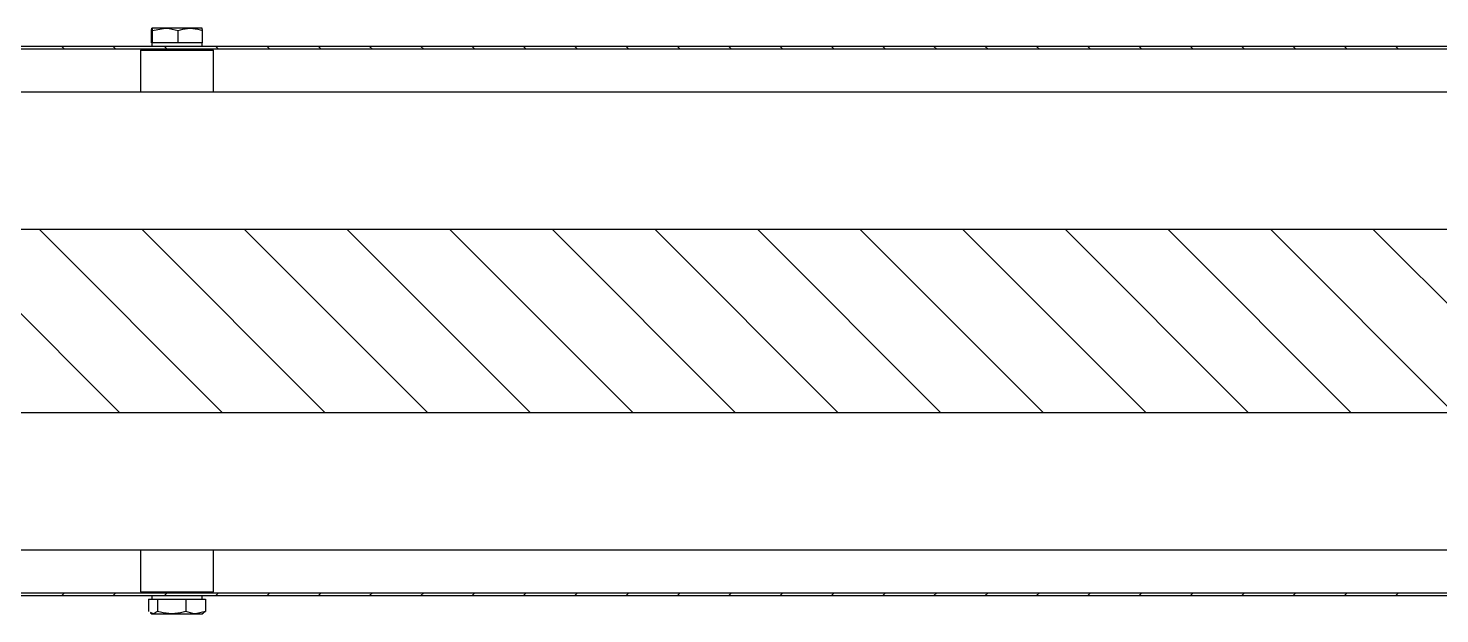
# Model space of a CAD drawing. Header units: millimetres. Extents: x -48 to 1187, y 2 to 839.
# Drawn here: x 197.3 to 259, y 385.6 to 411.2 of the extents above; entities that cross this region are included whole.
import ezdxf

# ---------------------------------------------------------------- set-up
doc = ezdxf.new("R2010")
doc.units = ezdxf.units.MM

# ---------------------------------------------------------------- blocks, each defined once
blk = doc.blocks.new('SW_HATCH_1')
at = {"color": 0, "linetype": 'Continuous', "lineweight": 18}
for p, q in [((43.551, 35.88), (43.431, 36)), ((45.796, 35.88), (45.676, 36)), ((48.041, 35.88), (47.921, 36)), ((50.286, 35.88), (50.166, 36)), ((52.531, 35.88), (52.411, 36)), ((54.776, 35.88), (54.656, 36)), ((57.021, 35.88), (56.901, 36)), ((59.266, 35.88), (59.146, 36)), ((61.511, 35.88), (61.391, 36)), ((63.756, 35.88), (63.636, 36)), ((66.002, 35.88), (65.882, 36)), ((68.247, 35.88), (68.127, 36)), ((70.492, 35.88), (70.372, 36)), ((72.737, 35.88), (72.617, 36)), ((74.982, 35.88), (74.862, 36)), ((77.227, 35.88), (77.107, 36)), ((79.472, 35.88), (79.352, 36)), ((81.717, 35.88), (81.597, 36)), ((83.962, 35.88), (83.842, 36)), ((86.207, 35.88), (86.087, 36)), ((88.452, 35.88), (88.332, 36)), ((90.697, 35.88), (90.577, 36)), ((92.942, 35.88), (92.822, 36)), ((95.187, 35.88), (95.067, 36)), ((97.432, 35.88), (97.312, 36)), ((99.677, 35.88), (99.557, 36)), ((101.923, 35.88), (101.803, 36)), ((45.961, 20), (37.961, 28)), ((50.451, 20), (42.451, 28)), ((54.941, 20), (46.941, 28)), ((59.431, 20), (51.431, 28)), ((63.921, 20), (55.921, 28)), ((68.411, 20), (60.411, 28)), ((72.901, 20), (64.901, 28)), ((77.391, 20), (69.391, 28)), ((81.882, 20), (73.882, 28)), ((86.372, 20), (78.372, 28)), ((90.862, 20), (82.862, 28)), ((95.352, 20), (87.352, 28)), ((99.842, 20), (91.842, 28)), ((104.332, 20), (96.332, 28)), ((108.822, 20), (100.822, 28)), ((43.431, 12), (43.551, 12.12)), ((45.676, 12), (45.796, 12.12)), ((47.921, 12), (48.041, 12.12)), ((50.166, 12), (50.286, 12.12)), ((52.411, 12), (52.531, 12.12)), ((54.656, 12), (54.776, 12.12)), ((56.901, 12), (57.021, 12.12)), ((59.146, 12), (59.266, 12.12)), ((61.391, 12), (61.511, 12.12)), ((63.636, 12), (63.756, 12.12)), ((65.882, 12), (66.002, 12.12)), ((68.127, 12), (68.247, 12.12)), ((70.372, 12), (70.492, 12.12)), ((72.617, 12), (72.737, 12.12)), ((74.862, 12), (74.982, 12.12)), ((77.107, 12), (77.227, 12.12)), ((79.352, 12), (79.472, 12.12)), ((81.597, 12), (81.717, 12.12)), ((83.842, 12), (83.962, 12.12)), ((86.087, 12), (86.207, 12.12)), ((88.332, 12), (88.452, 12.12)), ((90.577, 12), (90.697, 12.12)), ((92.822, 12), (92.942, 12.12)), ((95.067, 12), (95.187, 12.12)), ((97.312, 12), (97.432, 12.12)), ((99.557, 12), (99.677, 12.12)), ((101.803, 12), (101.923, 12.12))]:
    blk.add_line(p, q, dxfattribs=at)

msp = doc.modelspace()

# ---------------------------------------------------------------- linework, layer by layer
at = {"color": 7, "linetype": 'Continuous', "lineweight": 25}
for p, q in [((202.644018, 411.120955), (202.665628, 411.219203)), ((202.644018, 410.579203), (202.644018, 411.120955)), ((203.247726, 411.219203), (202.665628, 411.219203)), ((202.687239, 411.120955), (203.247726, 411.219203)), ((202.687239, 410.579203), (202.687239, 411.120955)), ((204.347089, 411.219203), (203.247726, 411.219203)), ((203.808213, 410.579203), (203.808213, 411.120955)), ((204.864354, 411.219203), (204.347089, 411.219203)), ((204.885965, 411.120955), (204.864354, 411.219203)), ((204.885965, 410.579203), (204.885965, 411.120955)), ((311.517783, 410.299204), (159.267429, 410.299203)), ((311.397755, 410.419204), (159.387453, 410.419203)), ((202.164991, 410.259203), (202.164991, 408.419203)), ((202.164991, 410.259203), (205.364991, 410.259203)), ((202.665628, 410.579203), (202.644018, 410.579203)), ((202.664991, 410.579203), (202.664991, 410.419203)), ((202.687239, 410.579203), (202.665628, 410.579203)), ((203.247726, 410.579203), (202.687239, 410.579203)), ((203.164991, 410.299203), (203.164991, 410.259203)), ((203.808213, 410.579203), (203.247726, 410.579203)), ((204.347089, 410.579203), (203.808213, 410.579203)), ((204.885965, 410.579203), (204.347089, 410.579203)), ((204.364991, 410.259203), (204.364991, 410.299203)), ((204.864991, 410.419203), (204.864991, 410.579203)), ((205.364991, 408.419203), (205.364991, 410.259203)), ((303.792389, 408.419204), (164.992389, 408.419203)), ((307.761419, 402.419204), (161.02336, 402.419203)), ((161.02336, 394.419203), (307.761419, 394.419204)), ((164.992389, 388.419203), (303.792389, 388.419204)), ((202.164991, 388.419203), (202.164991, 386.579203)), ((205.364991, 386.579203), (205.364991, 388.419203)), ((159.267429, 386.539203), (311.517783, 386.539204)), ((159.387453, 386.419203), (311.397755, 386.419204)), ((202.164991, 386.579203), (205.364991, 386.579203)), ((202.523207, 386.259203), (202.523207, 385.717451)), ((202.523207, 386.259203), (202.718026, 386.259203)), ((202.664991, 386.419203), (202.664991, 386.259203)), ((202.718026, 386.259203), (202.912844, 386.259203)), ((202.912844, 386.259203), (202.912844, 385.717451)), ((202.912844, 386.259203), (203.533736, 386.259203)), ((203.164991, 386.579203), (203.164991, 386.539203)), ((203.533736, 386.259203), (204.154628, 386.259203)), ((204.154628, 386.259203), (204.154628, 385.717451)), ((204.154628, 386.259203), (204.580702, 386.259203)), ((204.364991, 386.539203), (204.364991, 386.579203)), ((204.580702, 386.259203), (205.006776, 386.259203)), ((204.864991, 386.259203), (204.864991, 386.419203)), ((205.006776, 386.259203), (205.006776, 385.717451)), ((202.600723, 385.656308), (202.664991, 385.619203)), ((202.664991, 385.619203), (202.718026, 385.619203)), ((202.912844, 385.717451), (202.718026, 385.619203)), ((202.718026, 385.619203), (203.533736, 385.619203)), ((203.533736, 385.619203), (204.580702, 385.619203)), ((205.006776, 385.717451), (204.580702, 385.619203)), ((204.580702, 385.619203), (204.864991, 385.619203)), ((204.864991, 385.619203), (204.92926, 385.656308)), ((204.920769, 385.671015), (205.006776, 385.717451))]:
    msp.add_line(p, q, dxfattribs=at)
for points, knots in [([(202.665628, 411.219203), (202.66614, 411.219105), (202.673438, 411.217708), (202.680589, 411.167573), (202.687239, 411.120955)], [0, 0, 0, 0, 0.070150268, 1, 1, 1, 1]), ([(203.247726, 411.219203), (203.261003, 411.219105), (203.450273, 411.217708), (203.635749, 411.167573), (203.808213, 411.120955)], [0, 0, 0, 0, 0.070150268, 1, 1, 1, 1]), ([(203.808213, 411.120955), (203.94556, 411.161327), (204.123312, 411.213576), (204.305643, 411.218161), (204.347089, 411.219203)], [0, 0, 0, 0, 0.7726909478, 1, 1, 1, 1]), ([(204.347089, 411.219203), (204.492086, 411.206649), (204.674522, 411.190854), (204.849962, 411.132857), (204.885965, 411.120955)], [0, 0, 0, 0, 0.7947832543, 1, 1, 1, 1]), ([(202.718026, 385.619203), (202.713409, 385.619238), (202.676678, 385.619514), (202.640684, 385.646991), (202.609214, 385.671015)], [0, 0, 0, 0, 0.125692363, 1, 1, 1, 1]), ([(203.533736, 385.619203), (203.366671, 385.631757), (203.156468, 385.647552), (202.954327, 385.705549), (202.912844, 385.717451)], [0, 0, 0, 0, 0.794783254, 1, 1, 1, 1]), ([(204.154628, 385.717451), (203.996377, 385.677079), (203.791572, 385.62483), (203.58149, 385.620245), (203.533736, 385.619203)], [0, 0, 0, 0, 0.7726909478, 1, 1, 1, 1]), ([(204.580702, 385.619203), (204.570609, 385.619301), (204.426729, 385.620698), (204.285733, 385.670833), (204.154628, 385.717451)], [0, 0, 0, 0, 0.070150268, 1, 1, 1, 1])]:
    msp.add_open_spline(points, degree=3, knots=knots, dxfattribs=at)

# ---------------------------------------------------------------- block references
at = {"color": 7, "linetype": 'Continuous', "lineweight": 18}
msp.add_blockref('SW_HATCH_1', (155.29367, 374.419203), dxfattribs=at)

doc.saveas('drawing.dxf')
